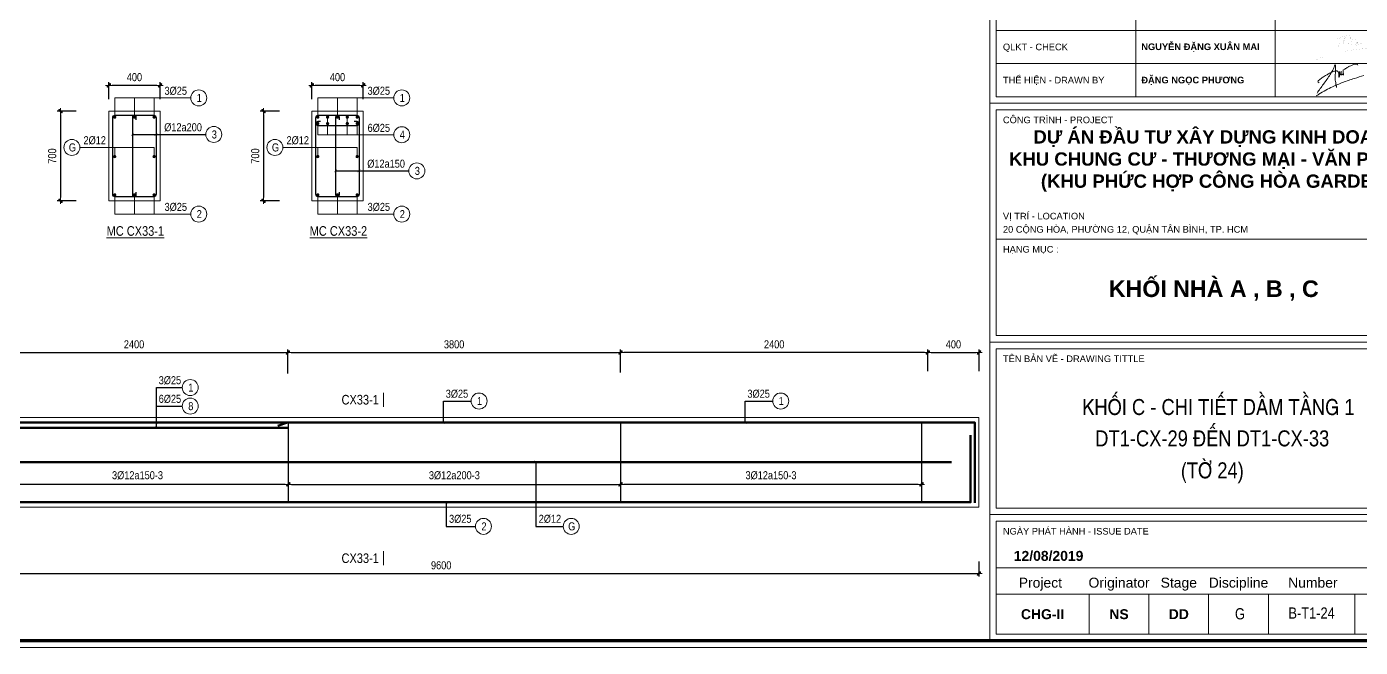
# Model space of a CAD drawing. Header units: millimetres. Extents: x 397144 to 8960116, y 345581 to 674207.
# Drawn here: x 5007547 to 5017964, y 602485 to 607336 of the extents above; entities that cross this region are included whole.
import ezdxf
from ezdxf.enums import TextEntityAlignment as Align

# ---------------------------------------------------------------- set-up
doc = ezdxf.new("R2010")
doc.units = ezdxf.units.MM
doc.header["$PDSIZE"] = -10
doc.linetypes.add('CENTER', pattern=[2, 1.25, -0.25, 0.25, -0.25])
doc.layers.get('0').update_dxf_attribs({"linetype": 'CONTINUOUS'})
doc.layers.get('Defpoints').update_dxf_attribs({"color": 12, "linetype": 'CONTINUOUS'})
for name, color, linetype, lineweight in [('CDAI', 8, 'CONTINUOUS', 30), ('CHG_XX_Khung ten$0$TEXT', 7, 'CONTINUOUS', 15), ('CHUNHO', 7, 'CENTER', 13), ('CTHEP', 2, 'CONTINUOUS', 50), ('DBAO', 3, 'CONTINUOUS', 20), ('DGIONG', 4, 'CONTINUOUS', 13), ('KTH', 150, 'CONTINUOUS', 5), ('STICK', 1, 'CONTINUOUS', 9), ('TEXT', 7, 'CONTINUOUS', 15)]:
    doc.layers.add(name, color=color, linetype=linetype, lineweight=lineweight)
doc.styles.add('CHG_XX_Khung ten$0$A1 BORDER$0$ARIAL', font='arial.ttf')
doc.styles.add('CHG_XX_Khung ten$0$A1 BORDER$0$Arial - Bold', font='arialbd.ttf', dxfattribs={"height": 2.5})
doc.styles.add('CHG_XX_Khung ten$0$Arial - Bold', font='arialbd.ttf')
doc.styles.add('CHG_XX_Khung ten$0$title block pccc$0$ARIAL', font='arial.ttf')
doc.styles.add('Star-HelCon', font='VHELVCN_0.TTF')
doc.styles.add('TTP-HelCon', font='VHELVCN_0.TTF')
doc.styles.add('VNI-HELVE-CONDENSE', font='VHELVCN_0.TTF')
doc.dimstyles.new('kc-25', dxfattribs={"dimtxt": 62.5, "dimasz": 20, "dimexe": 20, "dimexo": 50, "dimgap": 25, "dimtad": 3, "dimdec": 0, "dimzin": 0, "dimdsep": 46, "dimtxsty": 'VNI-HELVE-CONDENSE', "dimblk": 'DIM', "dimcen": 2.5, "dimclrd": 256, "dimclre": 154, "dimclrt": 7, "dimaunit": 1, "dimadec": 0, "dimazin": 0, "dimtfac": 1, "dimtdec": 0, "dimtix": 1, "dimtmove": 0, "dimatfit": 3, "dimldrblk": 'DOT', "dimfxl": 1, "dimtolj": 1, "dimtzin": 0, "dimarcsym": 0})
doc.dimstyles.new('TTP-25', dxfattribs={"dimscale": 25, "dimtxt": 2.5, "dimasz": 1, "dimexe": 1, "dimexo": 1, "dimgap": 0.09, "dimtad": 0, "dimdec": 4, "dimrnd": 5, "dimzin": 9, "dimdsep": 46, "dimtxsty": 'TTP-HelCon', "dimblk": 'Stick1', "dimcen": 0.09, "dimdle": 1.5, "dimclrd": 256, "dimclre": 256, "dimclrt": 7, "dimadec": 0, "dimazin": 0, "dimtfac": 1, "dimtdec": 4, "dimtmove": 0, "dimatfit": 3, "dimldrblk": '_ArchTick1', "dimfxl": 1, "dimtvp": 1, "dimtolj": 1, "dimtzin": 0, "dimarcsym": 0})

# ---------------------------------------------------------------- blocks, each defined once
blk = doc.blocks.new('Stick1')
at = {"layer": 'STICK'}
h = blk.add_hatch(color=256, dxfattribs=at)
edge = h.paths.add_edge_path()
edge.add_line((0.3, 0.5), (-0.5, -0.3))
edge.add_arc((-0.4, -0.4), 0.141, 135, 315)
edge.add_line((-0.3, -0.5), (0.5, 0.3))
edge.add_arc((0.4, 0.4), 0.141, 315, 495)
blk.add_line((1, 0), (-1, 0), dxfattribs=at)
blk.add_lwpolyline([(0.3, 0.5), (-0.5, -0.3, 1), (-0.3, -0.5), (0.5, 0.3, 1), (0.3, 0.5, 1)], format="xyb", dxfattribs=at)
blk = doc.blocks.new('*D1523')
at = {"layer": 'Defpoints', "color": 0, "transparency": 16777216}
for p in [(5012186, 604789), (5012186, 604618), (5014586, 604618)]:
    blk.add_point(p, dxfattribs=at)
at = {"layer": 'KTH', "lineweight": -2, "transparency": 16777216}
for p, q in [((5012186, 604643), (5012186, 604814)), ((5014586, 604643), (5014586, 604814)), ((5014561, 604789), (5012211, 604789))]:
    blk.add_line(p, q, dxfattribs=at)
at = {"layer": 'KTH', "lineweight": -2, "transparency": 16777216, "xscale": 25, "yscale": 25, "zscale": 25, "rotation": 180}
blk.add_blockref('Stick1', (5012186, 604789), dxfattribs=at)
at = {"layer": 'KTH', "lineweight": -2, "transparency": 16777216, "xscale": 25, "yscale": 25, "zscale": 25}
blk.add_blockref('Stick1', (5014586, 604789), dxfattribs=at)
at = {"layer": 'KTH', "color": 7, "transparency": 16777216, "insert": (5013386, 604853), "char_height": 62.5, "attachment_point": 5, "style": 'TTP-HelCon'}
blk.add_mtext('\\A1;2400', dxfattribs=at)
blk = doc.blocks.new('_ArchTick1')
at = {"color": 0, "const_width": 3.81}
blk.add_lwpolyline([(-12.7, -12.7), (12.7, 12.7)], dxfattribs=at)
blk = doc.blocks.new('*D1524')
at = {"layer": 'Defpoints', "color": 0, "transparency": 16777216}
for p in [(5014986, 604789), (5014586, 604618), (5014986, 604618)]:
    blk.add_point(p, dxfattribs=at)
at = {"layer": 'KTH', "lineweight": -2, "transparency": 16777216}
for p, q in [((5014586, 604643), (5014586, 604814)), ((5014986, 604643), (5014986, 604814)), ((5014611, 604789), (5014961, 604789))]:
    blk.add_line(p, q, dxfattribs=at)
at = {"layer": 'KTH', "lineweight": -2, "transparency": 16777216, "xscale": 25, "yscale": 25, "zscale": 25, "rotation": 180}
blk.add_blockref('Stick1', (5014586, 604789), dxfattribs=at)
at = {"layer": 'KTH', "lineweight": -2, "transparency": 16777216, "xscale": 25, "yscale": 25, "zscale": 25}
blk.add_blockref('Stick1', (5014986, 604789), dxfattribs=at)
at = {"layer": 'KTH', "color": 7, "transparency": 16777216, "insert": (5014786, 604853), "char_height": 62.5, "attachment_point": 5, "style": 'TTP-HelCon'}
blk.add_mtext('\\A1;400', dxfattribs=at)
blk = doc.blocks.new('*D1531')
at = {"layer": 'Defpoints', "color": 0, "transparency": 16777216}
for p in [(5009587, 604789), (5007186, 604600), (5009587, 604600)]:
    blk.add_point(p, dxfattribs=at)
at = {"layer": 'KTH', "lineweight": -2, "transparency": 16777216}
for p, q in [((5007186, 604625), (5007186, 604814)), ((5009587, 604625), (5009587, 604814)), ((5007211, 604789), (5009562, 604789))]:
    blk.add_line(p, q, dxfattribs=at)
at = {"layer": 'KTH', "lineweight": -2, "transparency": 16777216, "xscale": 25, "yscale": 25, "zscale": 25, "rotation": 180}
blk.add_blockref('Stick1', (5007186, 604789), dxfattribs=at)
at = {"layer": 'KTH', "lineweight": -2, "transparency": 16777216, "xscale": 25, "yscale": 25, "zscale": 25}
blk.add_blockref('Stick1', (5009587, 604789), dxfattribs=at)
at = {"layer": 'KTH', "color": 7, "transparency": 16777216, "insert": (5008386, 604853), "char_height": 62.5, "attachment_point": 5, "style": 'TTP-HelCon'}
blk.add_mtext('\\A1;2400', dxfattribs=at)
blk = doc.blocks.new('*D1534')
at = {"layer": 'Defpoints', "color": 0, "transparency": 16777216}
for p in [(5012186, 604789), (5012186, 604607), (5009587, 604600)]:
    blk.add_point(p, dxfattribs=at)
at = {"layer": 'KTH', "lineweight": -2, "transparency": 16777216}
for p, q in [((5009587, 604625), (5009587, 604814)), ((5012186, 604632), (5012186, 604814)), ((5009612, 604789), (5012161, 604789))]:
    blk.add_line(p, q, dxfattribs=at)
at = {"layer": 'KTH', "lineweight": -2, "transparency": 16777216, "xscale": 25, "yscale": 25, "zscale": 25, "rotation": 180}
blk.add_blockref('Stick1', (5009587, 604789), dxfattribs=at)
at = {"layer": 'KTH', "lineweight": -2, "transparency": 16777216, "xscale": 25, "yscale": 25, "zscale": 25}
blk.add_blockref('Stick1', (5012186, 604789), dxfattribs=at)
at = {"layer": 'KTH', "color": 7, "transparency": 16777216, "insert": (5010886, 604853), "char_height": 62.5, "attachment_point": 5, "style": 'TTP-HelCon'}
blk.add_mtext('\\A1;3800', dxfattribs=at)
blk = doc.blocks.new('DIM')
h = blk.add_hatch(color=1)
h.paths.add_polyline_path([(0.49, 0.29, 1), (0.29, 0.49), (-0.19, 0), (0.19, 0)])
h.paths.add_polyline_path([(0.19, 0), (-0.19, 0), (-0.49, -0.29, 1), (-0.29, -0.49)])
at = {"color": 9}
for p, q in [((-0.19, 0), (-1.5, 0)), ((0.19, 0), (1.5, 0))]:
    blk.add_line(p, q, dxfattribs=at)
at = {"color": 1}
for p, q in [((-0.49, -0.29), (0.29, 0.49)), ((-0.29, -0.49), (0.49, 0.29)), ((-0.19, 0), (0.19, 0))]:
    blk.add_line(p, q, dxfattribs=at)
blk.add_arc((-0.39, -0.39), 0.138, 135, 315, dxfattribs=at)
blk = doc.blocks.new('*D1543')
at = {"layer": 'Defpoints', "color": 0, "transparency": 16777216}
for p in [(5006586, 603263), (5014985, 603180), (5014985, 603063)]:
    blk.add_point(p, dxfattribs=at)
at = {"layer": 'KTH', "lineweight": -2, "transparency": 16777216}
for p, q in [((5006586, 603238), (5006586, 603038)), ((5014985, 603155), (5014985, 603038)), ((5006611, 603063), (5014960, 603063))]:
    blk.add_line(p, q, dxfattribs=at)
at = {"layer": 'KTH', "lineweight": -2, "transparency": 16777216, "xscale": 25, "yscale": 25, "zscale": 25, "rotation": 180}
blk.add_blockref('Stick1', (5006586, 603063), dxfattribs=at)
at = {"layer": 'KTH', "lineweight": -2, "transparency": 16777216, "xscale": 25, "yscale": 25, "zscale": 25}
blk.add_blockref('Stick1', (5014985, 603063), dxfattribs=at)
at = {"layer": 'KTH', "color": 7, "transparency": 16777216, "insert": (5010785, 603126), "char_height": 62.5, "attachment_point": 5, "style": 'TTP-HelCon'}
blk.add_mtext('\\A1;9600', dxfattribs=at)
blk = doc.blocks.new('*D1535')
at = {"layer": 'Defpoints', "color": 0, "transparency": 16777216}
for p in [(5007236, 603899), (5009591, 603817), (5007236, 603759)]:
    blk.add_point(p, dxfattribs=at)
at = {"layer": 'KTH', "lineweight": -2, "transparency": 16777216}
for p, q in [((5007236, 603874), (5007236, 603734)), ((5009591, 603792), (5009591, 603734)), ((5009566, 603759), (5007261, 603759))]:
    blk.add_line(p, q, dxfattribs=at)
at = {"layer": 'KTH', "lineweight": -2, "transparency": 16777216, "xscale": 25, "yscale": 25, "zscale": 25, "rotation": 180}
blk.add_blockref('Stick1', (5007236, 603759), dxfattribs=at)
at = {"layer": 'KTH', "lineweight": -2, "transparency": 16777216, "xscale": 25, "yscale": 25, "zscale": 25}
blk.add_blockref('Stick1', (5009591, 603759), dxfattribs=at)
at = {"layer": 'KTH', "color": 7, "transparency": 16777216, "insert": (5008413, 603829), "char_height": 62.5, "attachment_point": 5, "style": 'TTP-HelCon'}
blk.add_mtext('\\A1;3Þ12a150-3', dxfattribs=at)
blk = doc.blocks.new('*D1536')
at = {"layer": 'Defpoints', "color": 0, "transparency": 16777216}
for p in [(5012186, 603899), (5014536, 603817), (5012186, 603759)]:
    blk.add_point(p, dxfattribs=at)
at = {"layer": 'KTH', "lineweight": -2, "transparency": 16777216}
for p, q in [((5012186, 603874), (5012186, 603734)), ((5014536, 603792), (5014536, 603734)), ((5014511, 603759), (5012211, 603759))]:
    blk.add_line(p, q, dxfattribs=at)
at = {"layer": 'KTH', "lineweight": -2, "transparency": 16777216, "xscale": 25, "yscale": 25, "zscale": 25, "rotation": 180}
blk.add_blockref('Stick1', (5012186, 603759), dxfattribs=at)
at = {"layer": 'KTH', "lineweight": -2, "transparency": 16777216, "xscale": 25, "yscale": 25, "zscale": 25}
blk.add_blockref('Stick1', (5014536, 603759), dxfattribs=at)
at = {"layer": 'KTH', "color": 7, "transparency": 16777216, "insert": (5013361, 603829), "char_height": 62.5, "attachment_point": 5, "style": 'TTP-HelCon'}
blk.add_mtext('\\A1;3Þ12a150-3', dxfattribs=at)
blk = doc.blocks.new('*D1537')
at = {"layer": 'Defpoints', "color": 0, "transparency": 16777216}
for p in [(5009591, 603899), (5012186, 603874), (5012186, 603759)]:
    blk.add_point(p, dxfattribs=at)
at = {"layer": 'KTH', "lineweight": -2, "transparency": 16777216}
for p, q in [((5009591, 603874), (5009591, 603734)), ((5012186, 603849), (5012186, 603734)), ((5009616, 603759), (5012161, 603759))]:
    blk.add_line(p, q, dxfattribs=at)
at = {"layer": 'KTH', "lineweight": -2, "transparency": 16777216, "xscale": 25, "yscale": 25, "zscale": 25, "rotation": 180}
blk.add_blockref('Stick1', (5009591, 603759), dxfattribs=at)
at = {"layer": 'KTH', "lineweight": -2, "transparency": 16777216, "xscale": 25, "yscale": 25, "zscale": 25}
blk.add_blockref('Stick1', (5012186, 603759), dxfattribs=at)
at = {"layer": 'KTH', "color": 7, "transparency": 16777216, "insert": (5010888, 603829), "char_height": 62.5, "attachment_point": 5, "style": 'TTP-HelCon'}
blk.add_mtext('\\A1;3Þ12a200-3', dxfattribs=at)
blk = doc.blocks.new('MC')
at = {"layer": 'CTHEP', "const_width": 10}
blk.add_lwpolyline([(0, 150), (0, 0)], dxfattribs=at)
at = {"layer": 'TEXT', "style": 'TTP-HelCon'}
blk.add_attdef('A', text='', height=100, dxfattribs=at).set_placement((-50, 26), align=Align.RIGHT)
blk = doc.blocks.new('*D1538')
at = {"layer": 'Defpoints', "color": 0, "ltscale": 500, "transparency": 16777216}
for p in [(5009775, 606877), (5009775, 606744), (5010175, 606744)]:
    blk.add_point(p, dxfattribs=at)
at = {"layer": 'KTH', "lineweight": -2, "ltscale": 500, "transparency": 16777216}
for p, q in [((5009775, 606769), (5009775, 606902)), ((5010175, 606769), (5010175, 606902)), ((5010150, 606877), (5009800, 606877))]:
    blk.add_line(p, q, dxfattribs=at)
at = {"layer": 'KTH', "lineweight": -2, "ltscale": 500, "transparency": 16777216, "xscale": 25, "yscale": 25, "zscale": 25, "rotation": 180}
blk.add_blockref('Stick1', (5009775, 606877), dxfattribs=at)
at = {"layer": 'KTH', "lineweight": -2, "ltscale": 500, "transparency": 16777216, "xscale": 25, "yscale": 25, "zscale": 25}
blk.add_blockref('Stick1', (5010175, 606877), dxfattribs=at)
at = {"layer": 'KTH', "color": 7, "ltscale": 500, "transparency": 16777216, "insert": (5009975, 606941), "char_height": 62.5, "attachment_point": 5, "style": 'TTP-HelCon'}
blk.add_mtext('\\A1;400', dxfattribs=at)
blk = doc.blocks.new('*D1539')
at = {"layer": 'Defpoints', "color": 0, "ltscale": 500, "transparency": 16777216}
for p in [(5009546, 606675), (5009397, 605975), (5009546, 605975)]:
    blk.add_point(p, dxfattribs=at)
at = {"layer": 'KTH', "lineweight": -2, "ltscale": 500, "transparency": 16777216}
for p, q in [((5009521, 606675), (5009372, 606675)), ((5009397, 606650), (5009397, 606000)), ((5009521, 605975), (5009372, 605975))]:
    blk.add_line(p, q, dxfattribs=at)
at = {"layer": 'KTH', "lineweight": -2, "ltscale": 500, "transparency": 16777216, "xscale": 25, "yscale": 25, "zscale": 25}
for p, rotation in [((5009397, 606675), 90), ((5009397, 605975), 270)]:
    blk.add_blockref('Stick1', p, dxfattribs=dict(at, rotation=rotation))
at = {"layer": 'KTH', "color": 7, "ltscale": 500, "transparency": 16777216, "insert": (5009333, 606325), "char_height": 62.5, "attachment_point": 5, "rotation": 90, "style": 'TTP-HelCon'}
blk.add_mtext('\\A1;700', dxfattribs=at)
blk = doc.blocks.new('*D1540')
at = {"layer": 'Defpoints', "color": 0, "ltscale": 500, "transparency": 16777216}
for p in [(5008189, 606877), (5008189, 606744), (5008589, 606744)]:
    blk.add_point(p, dxfattribs=at)
at = {"layer": 'KTH', "lineweight": -2, "ltscale": 500, "transparency": 16777216}
for p, q in [((5008189, 606769), (5008189, 606902)), ((5008589, 606769), (5008589, 606902)), ((5008564, 606877), (5008214, 606877))]:
    blk.add_line(p, q, dxfattribs=at)
at = {"layer": 'KTH', "lineweight": -2, "ltscale": 500, "transparency": 16777216, "xscale": 25, "yscale": 25, "zscale": 25, "rotation": 180}
blk.add_blockref('Stick1', (5008189, 606877), dxfattribs=at)
at = {"layer": 'KTH', "lineweight": -2, "ltscale": 500, "transparency": 16777216, "xscale": 25, "yscale": 25, "zscale": 25}
blk.add_blockref('Stick1', (5008589, 606877), dxfattribs=at)
at = {"layer": 'KTH', "color": 7, "ltscale": 500, "transparency": 16777216, "insert": (5008389, 606941), "char_height": 62.5, "attachment_point": 5, "style": 'TTP-HelCon'}
blk.add_mtext('\\A1;400', dxfattribs=at)
blk = doc.blocks.new('*D1541')
at = {"layer": 'Defpoints', "color": 0, "ltscale": 500, "transparency": 16777216}
for p in [(5007960, 606675), (5007811, 605975), (5007960, 605975)]:
    blk.add_point(p, dxfattribs=at)
at = {"layer": 'KTH', "lineweight": -2, "ltscale": 500, "transparency": 16777216}
for p, q in [((5007935, 606675), (5007786, 606675)), ((5007811, 606650), (5007811, 606000)), ((5007935, 605975), (5007786, 605975))]:
    blk.add_line(p, q, dxfattribs=at)
at = {"layer": 'KTH', "lineweight": -2, "ltscale": 500, "transparency": 16777216, "xscale": 25, "yscale": 25, "zscale": 25}
for p, rotation in [((5007811, 606675), 90), ((5007811, 605975), 270)]:
    blk.add_blockref('Stick1', p, dxfattribs=dict(at, rotation=rotation))
at = {"layer": 'KTH', "color": 7, "ltscale": 500, "transparency": 16777216, "insert": (5007747, 606325), "char_height": 62.5, "attachment_point": 5, "rotation": 90, "style": 'TTP-HelCon'}
blk.add_mtext('\\A1;700', dxfattribs=at)
blk = doc.blocks.new('CHG_XX_Khung ten')
for p, q in [((687, 577), (687, 17)), ((687, 179), (824, 179)), ((687, 107), (824, 107)), ((687, 55), (824, 55))]:
    blk.add_line(p, q)
at = {"color": 9, "linetype": 'Continuous'}
for p, q in [((731, 231), (731, 181)), ((773, 231), (773, 181))]:
    blk.add_line(p, q, dxfattribs=at)
at = {"linetype": 'Continuous'}
for p, q in [((689, 39), (822, 39)), ((716.98, 31), (716.98, 19)), ((734.98, 31), (734.98, 19)), ((752.98, 31), (752.98, 19)), ((770.98, 31), (770.98, 19)), ((797, 31), (797, 19))]:
    blk.add_line(p, q, dxfattribs=at)
blk.add_lwpolyline([(15, 579), (826, 579), (826, 15), (15, 15)], close=True)
at = {"color": 4, "linetype": 'Continuous', "const_width": 1}
blk.add_lwpolyline([(17, 577), (824, 577), (824, 17), (17, 17)], close=True, dxfattribs=at)
at = {"color": 9, "linetype": 'Continuous'}
for points in [[(822, 201), (689, 201), (689, 211), (822, 211)], [(822, 191), (689, 191), (689, 201), (822, 201)], [(822, 181), (689, 181), (689, 191), (822, 191)]]:
    blk.add_lwpolyline(points, close=True, dxfattribs=at)
at = {"linetype": 'Continuous'}
for points in [[(689, 177), (822, 177), (822, 138), (689, 138)], [(689, 109), (822, 109), (822, 138), (689, 138)], [(689, 105), (822, 105), (822, 57), (689, 57)], [(689, 53), (822, 53), (822, 31), (689, 31)], [(822, 19), (689, 19), (689, 31), (822, 31)]]:
    blk.add_lwpolyline(points, close=True, dxfattribs=at)
at = {"color": 1}
for points in [[(785.63, 182.08), (787.56, 184.76), (789.61, 187.7), (790.35, 188.98), (790.79, 189.92), (791.06, 190.59), (791.21, 189.09), (791.18, 188.31), (791.14, 187.75), (791.09, 186.47), (791.21, 185.58), (791.42, 184.31), (791.51, 183.99), (791.51, 183.74)], [(786.29, 185.19), (785.86, 185.61), (786.06, 185.86), (787.11, 186.7), (788.17, 187.35), (789.1, 187.9), (790.12, 188.41), (790.69, 188.61), (791.04, 188.74), (791.47, 188.79), (791.73, 188.72), (791.92, 188.61), (792.08, 188.33), (792.16, 188.06), (792.21, 187.84), (792.21, 187.27), (792.2, 187.05), (792.23, 186.85), (792.39, 187.1), (792.48, 187.84), (792.46, 188.12), (792.44, 188.61), (792.46, 188.03), (792.53, 187.67), (792.73, 187.74), (792.86, 187.87), (792.9, 188.09), (792.9, 188.28), (792.87, 188.7), (792.91, 188.19), (792.93, 187.79), (792.94, 187.69), (793.11, 187.61), (793.31, 187.73), (793.45, 187.93), (793.48, 188.22), (793.48, 188.64), (793.48, 189.05), (793.48, 188.49), (793.56, 187.84), (793.63, 187.45), (793.48, 188.6), (793.51, 188.92), (794.2, 189.45), (794.72, 189.76), (795.44, 190.17), (796.2, 190.5), (796.65, 190.69), (797.26, 190.79), (797.77, 190.74), (797.95, 190.55)], [(785.43, 181.21), (786.17, 181.73), (788.31, 183), (790.34, 184), (791.77, 184.64), (795.08, 185.91), (796.87, 186.5), (799.7, 187.42)]]:
    blk.add_spline(points, degree=3, dxfattribs=at)
at = {"layer": 'CHG_XX_Khung ten$0$TEXT', "color": 1, "const_width": 0.0121}
for points in [[(791.6, 198.34, 0.143835), (794.1, 199.89, -0.075685), (793.5, 197.02, -0.172299), (794.95, 199.92, -0.299798), (795.6, 198.96, -0.170508), (795.36, 197.75, 0.168316), (795.11, 197.03)], [(791.95, 196.04, -0.054469), (792.33, 197.1, 0.103257), (792.78, 199.38)], [(797.47, 197.92, 0.401177), (797.3, 198.32, 0.483935), (795.9, 197.43, 0.196997), (796.02, 196.61, 0.296639), (796.38, 196.53, 0.183057), (797.12, 197.39)], [(797.48, 198.09, 0.142769), (797.07, 197.1, 0.220826), (797.29, 196.56, 0.106687), (798.07, 198.16, 0.181562), (797.64, 197.4, -0.039872), (797.25, 196.09, -0.060225), (798.09, 197.69, 0.017174), (797.52, 196.45, -0.149286), (799.3, 197.16)], [(806.31, 195.73, -0.026807), (805.12, 195.66, 0.027369), (800.25, 195.52, 0.022423), (795.26, 194.89, 0.038275), (791.04, 194.04, 0.053272), (785.95, 192.37, 0.118692), (783.44, 190.96)]]:
    blk.add_lwpolyline(points, format="xyb", dxfattribs=at)
for s, height, style, p in [('QLKT - CHECK', 2, 'CHG_XX_Khung ten$0$title block pccc$0$ARIAL', (691, 196)), ('NGUYỄN ĐẶNG XUÂN MAI', 2.0073, 'CHG_XX_Khung ten$0$Arial - Bold', (732.68, 196.05)), ('THỂ HIỆN - DRAWN BY', 2, 'CHG_XX_Khung ten$0$title block pccc$0$ARIAL', (691, 186)), ('ĐẶNG NGỌC PHƯƠNG', 2.0073, 'CHG_XX_Khung ten$0$Arial - Bold', (732.68, 186.02)), ('CÔNG TRÌNH - PROJECT', 2, 'CHG_XX_Khung ten$0$A1 BORDER$0$ARIAL', (691, 174)), ('VỊ TRÍ - LOCATION', 2, 'CHG_XX_Khung ten$0$A1 BORDER$0$ARIAL', (691, 145)), ('20 CỘNG HÒA, PHƯỜNG 12, QUẬN TÂN BÌNH, TP. HCM', 2, 'CHG_XX_Khung ten$0$A1 BORDER$0$ARIAL', (691, 141)), ('HẠNG MỤC :', 2, 'CHG_XX_Khung ten$0$A1 BORDER$0$ARIAL', (691, 135)), ('TÊN BẢN VẼ - DRAWING TITTLE', 2, 'CHG_XX_Khung ten$0$A1 BORDER$0$ARIAL', (691, 102)), ('NGÀY PHÁT HÀNH - ISSUE DATE', 2, 'CHG_XX_Khung ten$0$A1 BORDER$0$ARIAL', (691, 50))]:
    blk.add_text(s, height=height, dxfattribs=dict(style=style)).set_placement(p, align=Align.MIDDLE_LEFT)
for s, style, p in [('12/08/2019', 'CHG_XX_Khung ten$0$A1 BORDER$0$Arial - Bold', (704.75, 42.57)), ('Project', 'CHG_XX_Khung ten$0$A1 BORDER$0$ARIAL', (702.28, 34.5)), ('Originator', 'CHG_XX_Khung ten$0$A1 BORDER$0$ARIAL', (725.98, 34.5)), ('Stage', 'CHG_XX_Khung ten$0$A1 BORDER$0$ARIAL', (743.98, 34.5)), ('Discipline', 'CHG_XX_Khung ten$0$A1 BORDER$0$ARIAL', (761.98, 34.5)), ('Number', 'CHG_XX_Khung ten$0$A1 BORDER$0$ARIAL', (784.37, 34.5)), ('CHG-II', 'CHG_XX_Khung ten$0$A1 BORDER$0$Arial - Bold', (702.94, 25)), ('NS', 'CHG_XX_Khung ten$0$A1 BORDER$0$Arial - Bold', (725.98, 25)), ('DD', 'CHG_XX_Khung ten$0$A1 BORDER$0$Arial - Bold', (743.98, 25))]:
    blk.add_text(s, height=3, dxfattribs=dict(style=style)).set_placement(p, align=Align.MIDDLE_CENTER)
at = {"attachment_point": 2, "style": 'CHG_XX_Khung ten$0$A1 BORDER$0$Arial - Bold'}
for s, insert, char_height, width in [('DỰ ÁN ĐẦU TƯ XÂY DỰNG KINH DOANH\\PKHU CHUNG CƯ - THƯƠNG MẠI - VĂN PHÒNG\\P(KHU PHỨC HỢP CÔNG HÒA GARDEN)', (755.4, 170.88), 4, 159.8745), ('KHỐI NHÀ A , B , C', (754.52, 125.61), 5, 104.1229)]:
    blk.add_mtext(s, dxfattribs=dict(at, insert=insert, char_height=char_height, width=width))

msp = doc.modelspace()

# ---------------------------------------------------------------- linework, layer by layer
at = {"layer": 'CDAI', "ltscale": 52.5}
for p, q in [((5009590.79412, 604245.64863), (5009590.79412, 603619.67763)), ((5012185.79672, 604245.60646), (5012185.79672, 603615.60646)), ((5012185.79672, 604245.60646), (5012185.79672, 603615.60646)), ((5014535.79672, 604245.60646), (5014535.79672, 603615.60646)), ((5014535.79672, 604245.60646), (5014535.79672, 603615.60646))]:
    msp.add_line(p, q, dxfattribs=at)
at = {"layer": 'CDAI'}
for points in [[(5008238.77384, 606643.77375), (5008538.77384, 606643.77375, -0.4142135624), (5008557.52384, 606625.02375), (5008557.52384, 606025.02375, -0.4142135624), (5008538.77384, 606006.27375), (5008238.77384, 606006.27375, -0.4142135624), (5008220.02384, 606025.02375), (5008220.02384, 606625.02375, -0.4142135624)], [(5009824.76991, 606643.77375), (5010124.76991, 606643.77375, -0.4142135624), (5010143.51991, 606625.02375), (5010143.51991, 606025.02375, -0.4142135624), (5010124.76991, 606006.27375), (5009824.76991, 606006.27375, -0.4142135624), (5009806.01991, 606025.02375), (5009806.01991, 606625.02375, -0.4142135624)]]:
    msp.add_lwpolyline(points, format="xyb", close=True, dxfattribs=at)
for points in [[(5008403.77384, 606606.85376), (5008403.77384, 606628.77375, 0.4142135624), (5008388.77384, 606643.77375), (5008388.77384, 606643.77375, 0.4142135624), (5008373.77384, 606628.77375), (5008373.77384, 606021.27375, 0.4142135624), (5008388.77384, 606006.27375), (5008388.77384, 606006.27375, 0.4142135624), (5008403.77384, 606021.27375), (5008403.77384, 606043.19374)], [(5009842.93991, 606593.77375), (5009821.01991, 606593.77375, 0.4142135624), (5009806.01991, 606578.77375), (5009806.01991, 606578.77375, 0.4142135624), (5009821.01991, 606563.77375), (5010128.51991, 606563.77375, 0.4142135624), (5010143.51991, 606578.77375), (5010143.51991, 606578.77375, 0.4142135624), (5010128.51991, 606593.77375), (5010106.59992, 606593.77375)], [(5009989.76991, 606606.85376), (5009989.76991, 606628.77375, 0.4142135624), (5009974.76991, 606643.77375), (5009974.76991, 606643.77375, 0.4142135624), (5009959.76991, 606628.77375), (5009959.76991, 606021.27375, 0.4142135624), (5009974.76991, 606006.27375), (5009974.76991, 606006.27375, 0.4142135624), (5009989.76991, 606021.27375), (5009989.76991, 606043.19374)]]:
    msp.add_lwpolyline(points, format="xyb", dxfattribs=at)
at = {"layer": 'CTHEP'}
for p, q in [((5004580.79672, 604201.64863), (5009584.79811, 604201.6448)), ((5009509.79811, 604216.6448), (5009584.79811, 604241.6448)), ((4998485.79672, 603932.68042), (5014771.21513, 603932.66074))]:
    msp.add_line(p, q, dxfattribs=at)
at = {"layer": 'CTHEP', "const_width": 12.5}
for points in [[(5008228.77384, 606628.77375, 1), (5008241.27384, 606628.77375, 1)], [(5008382.52384, 606628.77375, 1), (5008395.02384, 606628.77375, 1)], [(5008536.27384, 606628.77375, 1), (5008548.77384, 606628.77375, 1)], [(5009814.76991, 606628.77375, 1), (5009827.26991, 606628.77375, 1)], [(5009814.76991, 606578.77375, 1), (5009827.26991, 606578.77375, 1)], [(5009891.64491, 606628.77375, 1), (5009904.14491, 606628.77375, 1)], [(5009891.64491, 606578.77375, 1), (5009904.14491, 606578.77375, 1)], [(5009968.51991, 606628.77375, 1), (5009981.01991, 606628.77375, 1)], [(5010057.89491, 606628.77375, -1), (5010045.39491, 606628.77375, -1)], [(5010057.89491, 606578.77375, -1), (5010045.39491, 606578.77375, -1)], [(5010122.26991, 606628.77375, 1), (5010134.76991, 606628.77375, 1)], [(5010122.26991, 606578.77375, 1), (5010134.76991, 606578.77375, 1)], [(5008241.27384, 606320.6168, -1), (5008228.77384, 606320.6168, -1)], [(5008548.77384, 606320.6168, -1), (5008536.27384, 606320.6168, -1)], [(5009827.26991, 606320.6168, -1), (5009814.76991, 606320.6168, -1)], [(5010134.76991, 606320.6168, -1), (5010122.26991, 606320.6168, -1)], [(5008228.77384, 606021.27375, 1), (5008241.27384, 606021.27375, 1)], [(5008382.52384, 606021.27375, 1), (5008395.02384, 606021.27375, 1)], [(5008536.27384, 606021.27375, 1), (5008548.77384, 606021.27375, 1)], [(5009814.76991, 606021.27375, 1), (5009827.26991, 606021.27375, 1)], [(5009968.51991, 606021.27375, 1), (5009981.01991, 606021.27375, 1)], [(5010122.26991, 606021.27375, 1), (5010134.76991, 606021.27375, 1)]]:
    msp.add_lwpolyline(points, format="xyb", close=True, dxfattribs=at)
at = {"layer": 'CTHEP'}
for points in [[(5014954.57991, 603613.46123), (5014954.57991, 604241.64844), (4998165.79672, 604241.71318), (4998165.79672, 603615.45069)], [(4998196.16551, 603619.72402), (5014920.50449, 603619.64865), (5014920.50449, 604142.52416)]]:
    msp.add_lwpolyline(points, dxfattribs=at)
at = {"layer": 'DBAO', "flags": 128}
for points in [[(5008188.77384, 606675.02375), (5008588.77384, 606675.02375)], [(5008588.77384, 606675.02375), (5008588.77384, 605975.02375), (5008188.77384, 605975.02375), (5008188.77384, 606675.02375)], [(5009774.76991, 606675.02375), (5010174.76991, 606675.02375)], [(5010174.76991, 606675.02375), (5010174.76991, 605975.02375), (5009774.76991, 605975.02375), (5009774.76991, 606675.02375)]]:
    msp.add_lwpolyline(points, dxfattribs=at)
at = {"layer": 'DBAO'}
msp.add_lwpolyline([(5007185.79672, 603580.61355), (5014984.57992, 603580.60604), (5014984.57992, 604280.60275), (4998135.79672, 604280.62558), (4998135.79672, 603580.62446), (5006585.79672, 603580.61419)], dxfattribs=at)
at = {"layer": 'DGIONG'}
for p, q in [((5008235.02384, 606628.77375), (5008235.02384, 606778.77375)), ((5008235.02384, 606778.77375), (5008828.77384, 606778.77375)), ((5008388.77384, 606628.77375), (5008388.77384, 606778.77375)), ((5008542.52384, 606628.77375), (5008542.52384, 606778.77375)), ((5009821.01991, 606628.77375), (5009821.01991, 606778.77375)), ((5009821.01991, 606778.77375), (5010414.76991, 606778.77375)), ((5009974.76991, 606628.77375), (5009974.76991, 606778.77375)), ((5010128.51991, 606628.77375), (5010128.51991, 606778.77375)), ((5009897.89491, 606628.77375), (5009897.89491, 606491.62669)), ((5010051.64491, 606628.77375), (5010051.64491, 606491.62669)), ((5009821.01991, 606578.77375), (5009821.01991, 606491.62669)), ((5009821.01991, 606491.62669), (5010414.76991, 606491.62669)), ((5010128.51991, 606578.77375), (5010128.51991, 606491.62669)), ((5008542.52384, 606391.99859), (5007962.97633, 606391.99859)), ((5008235.02384, 606320.6168), (5008235.02384, 606391.99859)), ((5008542.52384, 606320.6168), (5008542.52384, 606391.99859)), ((5010128.51991, 606391.99859), (5009548.9724, 606391.99859)), ((5009821.01991, 606320.6168), (5009821.01991, 606391.99859)), ((5010128.51991, 606320.6168), (5010128.51991, 606391.99859)), ((5008235.02384, 605871.27375), (5008235.02384, 606021.27375)), ((5008388.77384, 605871.27375), (5008388.77384, 606021.27375)), ((5008542.52384, 605871.27375), (5008542.52384, 606021.27375)), ((5009821.01991, 605871.27375), (5009821.01991, 606021.27375)), ((5009974.76991, 605871.27375), (5009974.76991, 606021.27375)), ((5010128.51991, 605871.27375), (5010128.51991, 606021.27375)), ((5008235.02384, 605871.27375), (5008828.77384, 605871.27375)), ((5009821.01991, 605871.27375), (5010414.76991, 605871.27375))]:
    msp.add_line(p, q, dxfattribs=at)
msp.add_lwpolyline([(4997699.5516, 617054.8672), (5015069.15702, 617054.8672), (5015069.15702, 602536.98804), (4997699.5516, 602536.98804)], close=True, dxfattribs=at)
for centre in [(5008891.27384, 606778.77375), (5010477.26991, 606778.77375), (5009008.86175, 606493.47202), (5010477.26991, 606491.62669), (5007900.47633, 606391.99859), (5009486.4724, 606391.99859), (5010594.85782, 606208.83809), (5008891.27384, 605871.27375), (5010477.26991, 605871.27375), (5008825.16415, 604515.52515), (5008825.16415, 604370.22615), (5011080.73542, 604410.23309), (5013437.10453, 604410.23309), (5011115.46421, 603430.77266), (5011800.56056, 603430.72803)]:
    msp.add_circle(centre, 62.5, dxfattribs=at)

# ---------------------------------------------------------------- block references
at = {"xscale": 0.75, "yscale": 0.75, "zscale": 0.75}
for p in [(5010335.46077, 604363.60062), (5010335.46077, 603124.85947)]:
    msp.add_blockref('MC', p, dxfattribs=at).add_auto_attribs({'A': 'CX33-1'})

# ---------------------------------------------------------------- texts
at = {"layer": 'CHUNHO', "style": 'Star-HelCon'}
msp.add_text('G', height=87.5, dxfattribs=at).set_placement((5017024.03847, 602703.79274), align=Align.CENTER)
at = {"layer": 'TEXT', "style": 'TTP-HelCon'}
for s, p in [('3Þ25', (5008624.23218, 606803.77375)), ('3Þ25', (5010210.22825, 606803.77375)), ('Þ12a200', (5008621.45805, 606518.47202)), ('2Þ12', (5007991.26799, 606416.99859)), ('2Þ12', (5009577.26406, 606416.99859)), ('6Þ25', (5010210.22825, 606513.78338)), ('Þ12a150', (5010207.45413, 606233.83809)), ('3Þ25', (5008624.49752, 605896.27375)), ('3Þ25', (5010210.49359, 605896.27375)), ('3Þ25', (5008578.6541, 604541.3781)), ('3Þ25', (5010820.61154, 604436.08604, 0)), ('3Þ25', (5013176.98064, 604436.08604, 0)), ('6Þ25', (5008578.6541, 604396.0791)), ('3Þ25', (5010846.48304, 603458.66972, 0)), ('2Þ12', (5011546.75269, 603458.62508, 0))]:
    msp.add_text(s, height=62.5, dxfattribs=at).set_placement(p)
at = {"layer": 'TEXT', "style": 'Star-HelCon'}
for s, p in [('1', (5008895.44051, 606778.77375)), ('1', (5010481.43658, 606778.77375)), ('3', (5009013.02842, 606493.47202)), ('4', (5010481.43658, 606491.62669)), ('G', (5007904.64299, 606391.99859)), ('G', (5009490.63906, 606391.99859)), ('3', (5010599.02449, 606208.83809)), ('2', (5008895.44051, 605871.27375)), ('2', (5010481.43658, 605871.27375)), ('1', (5008829.33082, 604515.52515)), ('8', (5008829.33082, 604370.22615)), ('1', (5011084.90209, 604410.23309)), ('1', (5013441.2712, 604410.23309)), ('2', (5011119.63087, 603430.77266)), ('G', (5011804.72723, 603430.72803))]:
    msp.add_text(s, height=62.5, dxfattribs=at).set_placement(p, align=Align.MIDDLE)
at = {"layer": 'TEXT', "style": 'TTP-HelCon'}
for s, p in [('%%UMC CX33-1', (5008396.22186, 605701.73021)), ('%%UMC CX33-2', (5009982.21794, 605701.73021))]:
    msp.add_text(s, height=75, dxfattribs=at).set_placement(p, align=Align.CENTER)

# ---------------------------------------------------------------- dimensions: what is measured, and where the dimension line sits
at = {"layer": 'KTH', "ltscale": 500}
for base, p1, p2, picture, middle in [((5008188.77384, 606877.27375), (5008588.77384, 606744.03569), (5008188.77384, 606744.03569), '*D1540', (5008388.77384, 606941.10708)), ((5009774.76991, 606877.27375), (5010174.76991, 606744.03569), (5009774.76991, 606744.03569), '*D1538', (5009974.76991, 606941.10708))]:
    dim = msp.add_linear_dim(base=base, p1=p1, p2=p2, dimstyle='TTP-25', override={"dimtxsty": 'TTP-HelCon'}, dxfattribs=at)
    dim.commit()
    dim.dimension.update_dxf_attribs({"geometry": picture, "text_midpoint": middle})
for base, p1, p2, picture, middle in [((5007810.56683, 605975.02375), (5007960.39964, 606675.02375), (5007960.39964, 605975.02375), '*D1541', (5007746.7335, 606325.02375)), ((5009396.5629, 605975.02375), (5009546.39572, 606675.02375), (5009546.39572, 605975.02375), '*D1539', (5009332.72957, 606325.02375))]:
    dim = msp.add_linear_dim(base=base, p1=p1, p2=p2, angle=90, dimstyle='TTP-25', override={"dimtxsty": 'TTP-HelCon'}, dxfattribs=at)
    dim.commit()
    dim.dimension.update_dxf_attribs({"geometry": picture, "text_midpoint": middle})
at = {"layer": 'KTH'}
dim = msp.add_linear_dim(base=(5009586.79412, 604789.02221), p1=(5007185.79412, 604600.01838), p2=(5009586.79412, 604600.01838), angle=180, dimstyle='TTP-25', override={"dimtmove": 1}, dxfattribs=at)
dim.commit()
dim.dimension.update_dxf_attribs({"geometry": '*D1531', "text_midpoint": (5008386.29412, 604852.85554)})
for base, p1, p2, text, picture, middle in [((5012185.79672, 604789.02221), (5009586.79412, 604600.01838), (5012185.79672, 604606.60763), '3800', '*D1534', (5010886.29542, 604852.85554)), ((5007235.78727, 603759.14457), (5009590.78727, 603816.61792), (5007235.78727, 603899.08945), '3Þ12a150-3', '*D1535', (5008413.28727, 603829.06124)), ((5012185.78987, 603759.14457), (5014535.78987, 603816.61792), (5012185.78987, 603899.08945), '3Þ12a150-3', '*D1536', (5013360.78987, 603829.06124)), ((5014984.57992, 603062.66371), (5006585.79672, 603262.92027), (5014984.57992, 603180.07573), '9600', '*D1543', (5010785.18832, 603126.49704))]:
    dim = msp.add_linear_dim(base=base, p1=p1, p2=p2, angle=180, text=text, dimstyle='TTP-25', override={"dimtmove": 1}, dxfattribs=at)
    dim.commit()
    dim.dimension.update_dxf_attribs({"geometry": picture, "text_midpoint": middle})
for base, p2, picture, middle in [((5012185.79672, 604789.02221), (5012185.79672, 604617.62905), '*D1523', (5013385.79672, 604852.85554)), ((5014985.51094, 604789.02221), (5014985.51094, 604617.62905), '*D1524', (5014785.65383, 604852.85554))]:
    dim = msp.add_linear_dim(base=base, p1=(5014585.79672, 604617.62905), p2=p2, dimstyle='TTP-25', override={"dimtmove": 1}, dxfattribs=at)
    dim.commit()
    dim.dimension.update_dxf_attribs({"geometry": picture, "text_midpoint": middle})
dim = msp.add_linear_dim(base=(5012185.78987, 603759.06922), p1=(5009590.78727, 603899.15775), p2=(5012185.78987, 603874.08945), text='3Þ12a200-3', dimstyle='TTP-25', override={"dimtmove": 1}, dxfattribs=at)
dim.commit()
dim.dimension.update_dxf_attribs({"geometry": '*D1537', "text_midpoint": (5010888.28857, 603828.98588)})

# ---------------------------------------------------------------- leaders
at = {"layer": 'DGIONG'}
for points in [[(5008373.77384, 606493.47202), (5008775.73586, 606493.47202)], [(5008557.52384, 606493.47202), (5008946.36175, 606493.47202)], [(5009959.76991, 606208.83809), (5010361.73193, 606208.83809)], [(5010143.51991, 606208.83809), (5010532.35782, 606208.83809)], [(5008560.14233, 604241.71704), (5008560.14207, 604515.52515), (5008762.66415, 604515.52515)], [(5010802.09977, 604241.72399), (5010802.0995, 604410.23309), (5011018.23542, 604410.23309)], [(5013158.46888, 604241.72399), (5013158.46861, 604410.23309), (5013374.60453, 604410.23309)], [(5008560.1423, 604201.64812), (5008560.14172, 604370.22615), (5008762.6638, 604370.22615)], [(5011523.74252, 603934.7726), (5011523.74066, 603430.72803), (5011738.06056, 603430.72803)], [(5010823.47128, 603617.81692), (5010823.47101, 603430.77266), (5011052.96421, 603430.77266)]]:
    msp.add_leader(points, dimstyle='kc-25', override={"dimtad": 0, "dimldrblk": 'ArchTick', "dimfxl": 100, "dimarcsym": 1}, dxfattribs=at)

# ---------------------------------------------------------------- next in the draw order: block references
at = {"layer": 'KTH', "ltscale": 0.8, "xscale": 25.92478421702978, "yscale": 25.92478421702978, "zscale": 25.92478421702978}
msp.add_blockref('CHG_XX_Khung ten', (4997258.83027, 602096.26671), dxfattribs=at)

# ---------------------------------------------------------------- next in the draw order: texts
at = {"layer": 'CHUNHO', "style": 'Star-HelCon'}
for s, height, p in [('KHOÁI C - CHI TIEÁT DAÀM TAÀNG 1', 125, (5016855.51806, 604300.82001)), ('DT1-CX-29 ÑEÁN DT1-CX-33', 125, (5016807.69715, 604055.75805)), ('(TÔØ 24)', 125, (5016807.69715, 603805.82104)), ('B-T1-24', 87.5, (5017583.62749, 602709.44501))]:
    msp.add_text(s, height=height, dxfattribs=at).set_placement(p, align=Align.CENTER)

doc.saveas('drawing.dxf')
